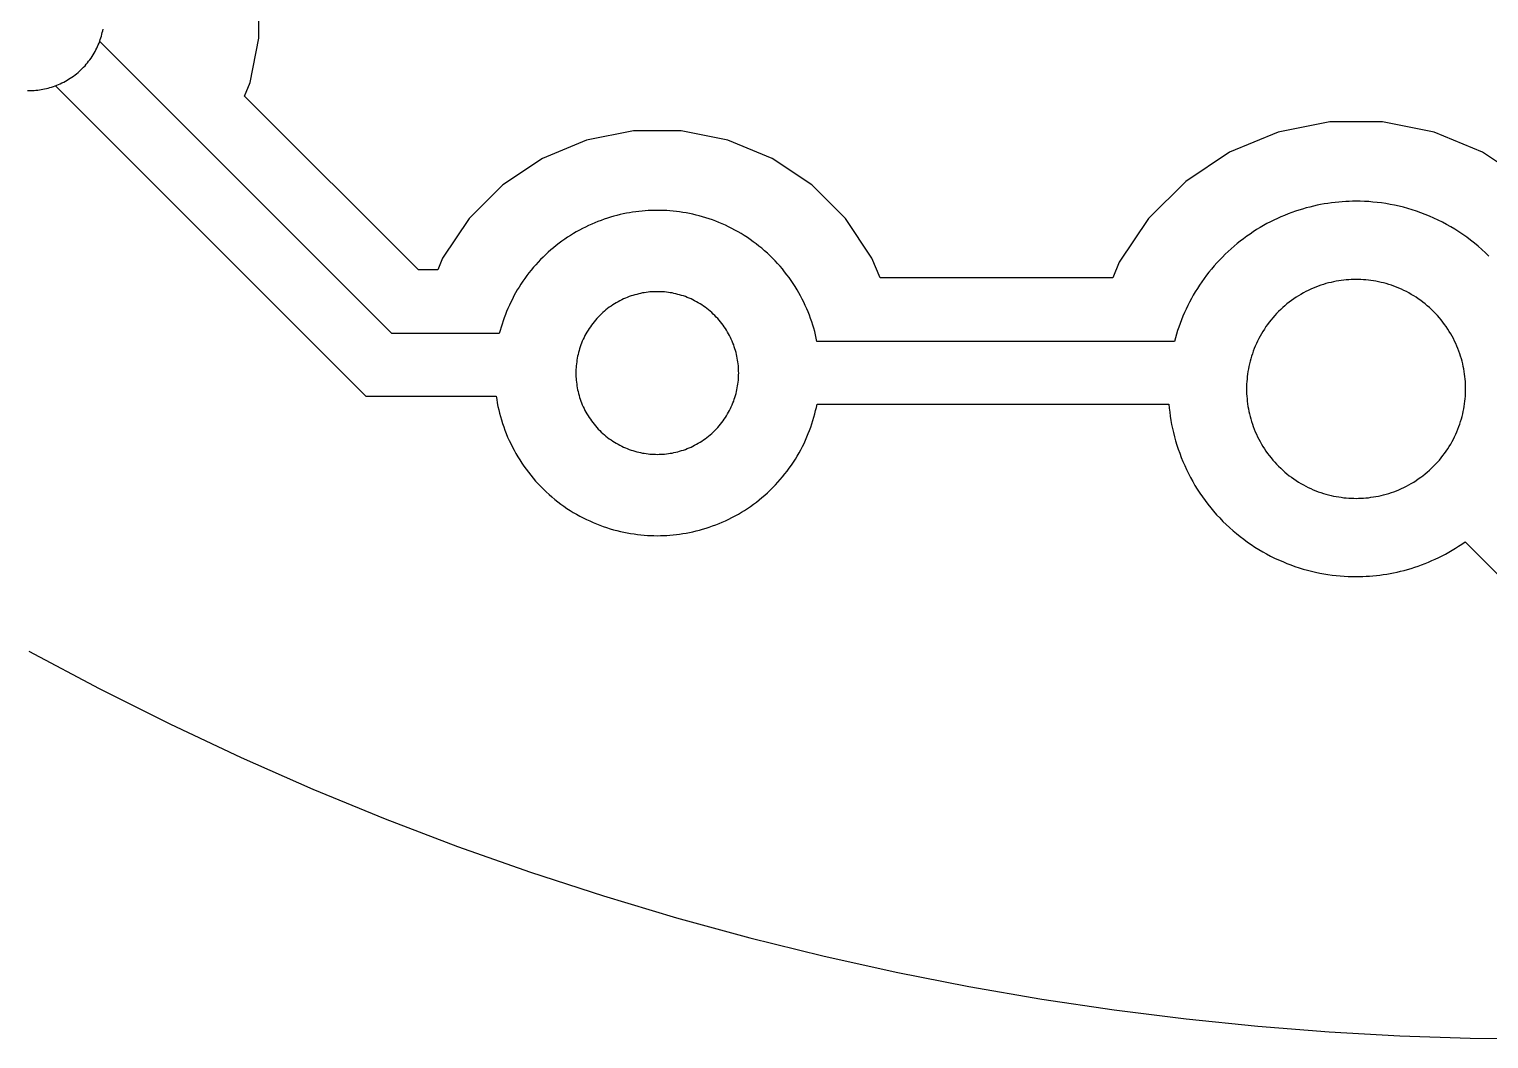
# Model space of a CAD drawing. Header units: millimetres. Extents: x 94211.7 to 94261.9, y -94261.9 to -94211.7.
# Drawn here: x 94224.73 to 94236.39, y -94261.85 to -94253.79 of the extents above; entities that cross this region are included whole.
import ezdxf

# ---------------------------------------------------------------- set-up
doc = ezdxf.new("R2010")
doc.units = ezdxf.units.MM
for name, color, linetype, true_color in [('Copper Layer', 30, 'Continuous', 0xff7f00), ('Drill holes', 5, 'Continuous', 0x0000ff), ('Outer Cut', 2, 'Continuous', 0xffff00)]:
    doc.layers.add(name, color=color, linetype=linetype, true_color=true_color)

msp = doc.modelspace()

# ---------------------------------------------------------------- linework, layer by layer
at = {"layer": 'Copper Layer'}
for points in [[(94236.203, -94257.882), (94238.087, -94259.766), (94241.474, -94259.766), (94242.947, -94258.293), (94246.856, -94258.293), (94250.64, -94254.512), (94250.64, -94252.436), (94253.788, -94249.289), (94254.581, -94249.289)], [(94226.57, -94253.857), (94226.57, -94253.495)], [(94228.49, -94256.218), (94227.631, -94256.218), (94225.298, -94253.885)], [(94226.499, -94254.211), (94226.57, -94253.857)], [(94224.944, -94254.238), (94227.424, -94256.718), (94228.465, -94256.718)], [(94226.454, -94254.32), (94226.499, -94254.211)], [(94227.844, -94255.71), (94226.454, -94254.32)], [(94235.123, -94254.526), (94234.71, -94254.608)], [(94235.543, -94254.526), (94235.123, -94254.526)], [(94235.956, -94254.608), (94235.543, -94254.526)], [(94229.187, -94254.673), (94228.835, -94254.819)], [(94229.561, -94254.599), (94229.187, -94254.673)], [(94229.942, -94254.599), (94229.561, -94254.599)], [(94230.316, -94254.673), (94229.942, -94254.599)], [(94230.668, -94254.819), (94230.316, -94254.673)], [(94234.71, -94254.608), (94234.322, -94254.769)], [(94236.344, -94254.769), (94235.956, -94254.608)], [(94228.835, -94254.819), (94228.518, -94255.031)], [(94230.985, -94255.031), (94230.668, -94254.819)], [(94234.322, -94254.769), (94233.972, -94255.002)], [(94236.694, -94255.002), (94236.344, -94254.769)], [(94228.518, -94255.031), (94228.248, -94255.3)], [(94231.254, -94255.3), (94230.985, -94255.031)], [(94233.972, -94255.002), (94233.675, -94255.3)], [(94236.394, -94255.6), (94236.366, -94255.573), (94236.337, -94255.546), (94236.308, -94255.521), (94236.278, -94255.496), (94236.248, -94255.472), (94236.217, -94255.449), (94236.186, -94255.427), (94236.154, -94255.405), (94236.121, -94255.384), (94236.089, -94255.365), (94236.055, -94255.346), (94236.022, -94255.328), (94235.988, -94255.311), (94235.954, -94255.295), (94235.92, -94255.28), (94235.885, -94255.266), (94235.85, -94255.253), (94235.816, -94255.24), (94235.781, -94255.229), (94235.746, -94255.218), (94235.711, -94255.209), (94235.676, -94255.2), (94235.641, -94255.192), (94235.606, -94255.186), (94235.571, -94255.18), (94235.537, -94255.174), (94235.502, -94255.17), (94235.468, -94255.167), (94235.434, -94255.164), (94235.4, -94255.162), (94235.366, -94255.161), (94235.333, -94255.161), (94235.305, -94255.161), (94235.278, -94255.162), (94235.25, -94255.163), (94235.222, -94255.165), (94235.194, -94255.167), (94235.165, -94255.17), (94235.137, -94255.173), (94235.108, -94255.178), (94235.079, -94255.182), (94235.05, -94255.187), (94235.022, -94255.193), (94234.993, -94255.2), (94234.964, -94255.207), (94234.935, -94255.214), (94234.906, -94255.223), (94234.877, -94255.232), (94234.848, -94255.241), (94234.819, -94255.251), (94234.79, -94255.262), (94234.762, -94255.274), (94234.733, -94255.286), (94234.705, -94255.298), (94234.677, -94255.312), (94234.649, -94255.326), (94234.621, -94255.34), (94234.593, -94255.356), (94234.566, -94255.371), (94234.539, -94255.388), (94234.512, -94255.405), (94234.486, -94255.423), (94234.46, -94255.441), (94234.434, -94255.46), (94234.408, -94255.479), (94234.383, -94255.499), (94234.359, -94255.52), (94234.335, -94255.541), (94234.311, -94255.563), (94234.288, -94255.585), (94234.265, -94255.607), (94234.243, -94255.631), (94234.221, -94255.654), (94234.199, -94255.678), (94234.179, -94255.703), (94234.158, -94255.728), (94234.139, -94255.753), (94234.12, -94255.778), (94234.101, -94255.804), (94234.083, -94255.831), (94234.066, -94255.858), (94234.049, -94255.884), (94234.033, -94255.912), (94234.018, -94255.939), (94234.003, -94255.967), (94233.989, -94255.995), (94233.975, -94256.023), (94233.962, -94256.051), (94233.95, -94256.08), (94233.938, -94256.108), (94233.927, -94256.137), (94233.917, -94256.166), (94233.907, -94256.195), (94233.898, -94256.224), (94233.89, -94256.253), (94233.882, -94256.282)], [(94231.027, -94256.282), (94231.021, -94256.255), (94231.015, -94256.229), (94231.009, -94256.203), (94231.001, -94256.176), (94230.994, -94256.15), (94230.985, -94256.124), (94230.976, -94256.098), (94230.967, -94256.072), (94230.956, -94256.046), (94230.946, -94256.02), (94230.934, -94255.994), (94230.922, -94255.968), (94230.91, -94255.943), (94230.896, -94255.918), (94230.882, -94255.893), (94230.868, -94255.868), (94230.853, -94255.843), (94230.837, -94255.819), (94230.821, -94255.795), (94230.805, -94255.771), (94230.787, -94255.748), (94230.769, -94255.725), (94230.751, -94255.702), (94230.732, -94255.68), (94230.713, -94255.658), (94230.693, -94255.637), (94230.673, -94255.616), (94230.652, -94255.596), (94230.631, -94255.576), (94230.609, -94255.556), (94230.587, -94255.537), (94230.564, -94255.519), (94230.541, -94255.501), (94230.518, -94255.484), (94230.494, -94255.467), (94230.471, -94255.451), (94230.446, -94255.435), (94230.422, -94255.42), (94230.397, -94255.405), (94230.372, -94255.391), (94230.347, -94255.378), (94230.321, -94255.365), (94230.296, -94255.353), (94230.27, -94255.341), (94230.244, -94255.331), (94230.218, -94255.32), (94230.192, -94255.31), (94230.166, -94255.301), (94230.14, -94255.293), (94230.113, -94255.285), (94230.087, -94255.278), (94230.061, -94255.271), (94230.035, -94255.265), (94230.008, -94255.259), (94229.982, -94255.254), (94229.956, -94255.25), (94229.93, -94255.246), (94229.904, -94255.243), (94229.878, -94255.24), (94229.853, -94255.238), (94229.827, -94255.236), (94229.802, -94255.235), (94229.777, -94255.234), (94229.752, -94255.234), (94229.727, -94255.234), (94229.703, -94255.234), (94229.679, -94255.236), (94229.654, -94255.237), (94229.63, -94255.239), (94229.605, -94255.242), (94229.58, -94255.245), (94229.555, -94255.249), (94229.53, -94255.253), (94229.505, -94255.257), (94229.479, -94255.262), (94229.454, -94255.268), (94229.429, -94255.274), (94229.404, -94255.281), (94229.378, -94255.288), (94229.353, -94255.296), (94229.328, -94255.305), (94229.303, -94255.314), (94229.277, -94255.323), (94229.252, -94255.333), (94229.228, -94255.344), (94229.203, -94255.355), (94229.178, -94255.367), (94229.154, -94255.379), (94229.13, -94255.392), (94229.105, -94255.405), (94229.082, -94255.419), (94229.058, -94255.434), (94229.035, -94255.449), (94229.012, -94255.465), (94228.989, -94255.481), (94228.967, -94255.497), (94228.944, -94255.514), (94228.923, -94255.532), (94228.901, -94255.55), (94228.88, -94255.569), (94228.86, -94255.588), (94228.839, -94255.607), (94228.82, -94255.627), (94228.8, -94255.647), (94228.781, -94255.668), (94228.763, -94255.689), (94228.745, -94255.711), (94228.727, -94255.733), (94228.71, -94255.755), (94228.694, -94255.777), (94228.678, -94255.8), (94228.663, -94255.823), (94228.648, -94255.847), (94228.633, -94255.87), (94228.62, -94255.894), (94228.606, -94255.918), (94228.594, -94255.943), (94228.581, -94255.967), (94228.57, -94255.992), (94228.559, -94256.017), (94228.548, -94256.042), (94228.538, -94256.067), (94228.529, -94256.092), (94228.52, -94256.117), (94228.512, -94256.142), (94228.504, -94256.167), (94228.497, -94256.193), (94228.49, -94256.218)], [(94228.248, -94255.3), (94228.037, -94255.617)], [(94231.466, -94255.617), (94231.254, -94255.3)], [(94233.675, -94255.3), (94233.441, -94255.649)], [(94228.037, -94255.617), (94227.998, -94255.71)], [(94231.531, -94255.774), (94231.466, -94255.617)], [(94227.998, -94255.71), (94227.844, -94255.71)], [(94233.441, -94255.649), (94233.389, -94255.774)], [(94233.389, -94255.774), (94231.531, -94255.774)], [(94233.882, -94256.282), (94231.027, -94256.282)], [(94228.465, -94256.718), (94228.469, -94256.745), (94228.474, -94256.772), (94228.479, -94256.8), (94228.485, -94256.827), (94228.492, -94256.854), (94228.499, -94256.882), (94228.507, -94256.909), (94228.515, -94256.936), (94228.525, -94256.964), (94228.535, -94256.991), (94228.545, -94257.018), (94228.556, -94257.045), (94228.568, -94257.072), (94228.581, -94257.098), (94228.594, -94257.125), (94228.608, -94257.151), (94228.622, -94257.177), (94228.637, -94257.203), (94228.653, -94257.228), (94228.669, -94257.254), (94228.686, -94257.278), (94228.704, -94257.303), (94228.722, -94257.327), (94228.741, -94257.351), (94228.76, -94257.374), (94228.78, -94257.397), (94228.8, -94257.419), (94228.821, -94257.441), (94228.843, -94257.463), (94228.864, -94257.484), (94228.887, -94257.504), (94228.91, -94257.524), (94228.933, -94257.544), (94228.957, -94257.562), (94228.981, -94257.581), (94229.005, -94257.598), (94229.03, -94257.615), (94229.055, -94257.632), (94229.081, -94257.647), (94229.107, -94257.662), (94229.133, -94257.677), (94229.159, -94257.691), (94229.185, -94257.704), (94229.212, -94257.716), (94229.239, -94257.728), (94229.266, -94257.739), (94229.293, -94257.75), (94229.32, -94257.76), (94229.347, -94257.769), (94229.375, -94257.778), (94229.402, -94257.786), (94229.429, -94257.793), (94229.457, -94257.8), (94229.484, -94257.806), (94229.511, -94257.811), (94229.539, -94257.816), (94229.566, -94257.82), (94229.593, -94257.824), (94229.62, -94257.827), (94229.646, -94257.829), (94229.673, -94257.831), (94229.699, -94257.833), (94229.725, -94257.833), (94229.752, -94257.834), (94229.777, -94257.833), (94229.802, -94257.833), (94229.827, -94257.831), (94229.853, -94257.83), (94229.879, -94257.827), (94229.904, -94257.825), (94229.93, -94257.821), (94229.956, -94257.817), (94229.983, -94257.813), (94230.009, -94257.808), (94230.035, -94257.802), (94230.062, -94257.796), (94230.088, -94257.789), (94230.114, -94257.782), (94230.141, -94257.774), (94230.167, -94257.765), (94230.193, -94257.756), (94230.219, -94257.746), (94230.245, -94257.736), (94230.271, -94257.725), (94230.297, -94257.714), (94230.323, -94257.701), (94230.348, -94257.688), (94230.374, -94257.675), (94230.399, -94257.661), (94230.423, -94257.646), (94230.448, -94257.631), (94230.472, -94257.616), (94230.496, -94257.599), (94230.52, -94257.582), (94230.543, -94257.565), (94230.566, -94257.547), (94230.588, -94257.528), (94230.611, -94257.509), (94230.632, -94257.49), (94230.654, -94257.47), (94230.674, -94257.449), (94230.695, -94257.428), (94230.715, -94257.407), (94230.734, -94257.385), (94230.753, -94257.362), (94230.771, -94257.34), (94230.789, -94257.317), (94230.806, -94257.293), (94230.823, -94257.27), (94230.839, -94257.246), (94230.855, -94257.221), (94230.87, -94257.197), (94230.884, -94257.172), (94230.898, -94257.147), (94230.911, -94257.121), (94230.924, -94257.096), (94230.936, -94257.07), (94230.947, -94257.044), (94230.958, -94257.018), (94230.968, -94256.992), (94230.978, -94256.966), (94230.986, -94256.94), (94230.995, -94256.913), (94231.003, -94256.887), (94231.01, -94256.861), (94231.016, -94256.834), (94231.022, -94256.808), (94231.028, -94256.782)], [(94231.028, -94256.782), (94233.838, -94256.782)], [(94233.838, -94256.782), (94233.841, -94256.814), (94233.845, -94256.846), (94233.849, -94256.879), (94233.854, -94256.912), (94233.86, -94256.944), (94233.867, -94256.977), (94233.874, -94257.01), (94233.883, -94257.043), (94233.892, -94257.076), (94233.902, -94257.109), (94233.912, -94257.142), (94233.924, -94257.175), (94233.936, -94257.208), (94233.95, -94257.241), (94233.964, -94257.273), (94233.979, -94257.305), (94233.994, -94257.337), (94234.011, -94257.369), (94234.028, -94257.401), (94234.046, -94257.432), (94234.065, -94257.463), (94234.085, -94257.493), (94234.106, -94257.523), (94234.127, -94257.552), (94234.149, -94257.581), (94234.172, -94257.61), (94234.195, -94257.638), (94234.219, -94257.666), (94234.244, -94257.692), (94234.27, -94257.719), (94234.296, -94257.744), (94234.323, -94257.769), (94234.35, -94257.794), (94234.378, -94257.817), (94234.407, -94257.84), (94234.436, -94257.862), (94234.465, -94257.884), (94234.495, -94257.905), (94234.525, -94257.924), (94234.556, -94257.944), (94234.587, -94257.962), (94234.618, -94257.979), (94234.65, -94257.996), (94234.682, -94258.012), (94234.714, -94258.027), (94234.747, -94258.041), (94234.779, -94258.055), (94234.812, -94258.067), (94234.845, -94258.079), (94234.878, -94258.09), (94234.911, -94258.1), (94234.944, -94258.109), (94234.977, -94258.118), (94235.01, -94258.125), (94235.043, -94258.132), (94235.076, -94258.138), (94235.108, -94258.144), (94235.141, -94258.148), (94235.174, -94258.152), (94235.206, -94258.155), (94235.238, -94258.158), (94235.27, -94258.159), (94235.302, -94258.16), (94235.333, -94258.161), (94235.36, -94258.16), (94235.386, -94258.16), (94235.413, -94258.158), (94235.44, -94258.157), (94235.468, -94258.155), (94235.495, -94258.152), (94235.522, -94258.149), (94235.55, -94258.145), (94235.578, -94258.14), (94235.605, -94258.136), (94235.633, -94258.13), (94235.661, -94258.124), (94235.689, -94258.118), (94235.717, -94258.111), (94235.745, -94258.103), (94235.773, -94258.095), (94235.801, -94258.086), (94235.829, -94258.076), (94235.856, -94258.066), (94235.884, -94258.056), (94235.912, -94258.044), (94235.939, -94258.033), (94235.966, -94258.02), (94235.994, -94258.007), (94236.021, -94257.994), (94236.047, -94257.98), (94236.074, -94257.965), (94236.1, -94257.949), (94236.126, -94257.934), (94236.152, -94257.917), (94236.178, -94257.9), (94236.203, -94257.882)]]:
    msp.add_lwpolyline(points, dxfattribs=at)
at = {"layer": 'Drill holes'}
msp.add_lwpolyline([(94224.722, -94254.276), (94224.735, -94254.276), (94224.748, -94254.276), (94224.762, -94254.275), (94224.775, -94254.275), (94224.789, -94254.274), (94224.803, -94254.272), (94224.816, -94254.271), (94224.83, -94254.268), (94224.844, -94254.266), (94224.858, -94254.263), (94224.872, -94254.26), (94224.886, -94254.257), (94224.9, -94254.253), (94224.914, -94254.249), (94224.928, -94254.244), (94224.942, -94254.239), (94224.956, -94254.234), (94224.97, -94254.228), (94224.983, -94254.222), (94224.997, -94254.216), (94225.011, -94254.209), (94225.024, -94254.202), (94225.037, -94254.194), (94225.05, -94254.186), (94225.063, -94254.178), (94225.076, -94254.17), (94225.089, -94254.161), (94225.101, -94254.151), (94225.113, -94254.142), (94225.125, -94254.132), (94225.137, -94254.122), (94225.148, -94254.111), (94225.159, -94254.1), (94225.17, -94254.089), (94225.181, -94254.078), (94225.191, -94254.066), (94225.201, -94254.054), (94225.21, -94254.042), (94225.22, -94254.03), (94225.229, -94254.017), (94225.237, -94254.004), (94225.245, -94253.991), (94225.253, -94253.978), (94225.261, -94253.965), (94225.268, -94253.952), (94225.275, -94253.938), (94225.281, -94253.924), (94225.287, -94253.911), (94225.293, -94253.897), (94225.298, -94253.883), (94225.303, -94253.869), (94225.308, -94253.855), (94225.312, -94253.841), (94225.316, -94253.827), (94225.319, -94253.813), (94225.322, -94253.799), (94225.325, -94253.785)], dxfattribs=at)
for points in [[(94236.208, -94256.661), (94236.208, -94256.641), (94236.207, -94256.622), (94236.206, -94256.602), (94236.204, -94256.582), (94236.202, -94256.562), (94236.2, -94256.542), (94236.197, -94256.522), (94236.193, -94256.501), (94236.189, -94256.481), (94236.185, -94256.461), (94236.18, -94256.44), (94236.174, -94256.42), (94236.168, -94256.399), (94236.161, -94256.379), (94236.154, -94256.359), (94236.147, -94256.338), (94236.138, -94256.318), (94236.129, -94256.298), (94236.12, -94256.278), (94236.11, -94256.259), (94236.1, -94256.239), (94236.089, -94256.22), (94236.077, -94256.201), (94236.065, -94256.182), (94236.053, -94256.163), (94236.04, -94256.145), (94236.026, -94256.127), (94236.012, -94256.109), (94235.998, -94256.092), (94235.983, -94256.075), (94235.968, -94256.058), (94235.952, -94256.042), (94235.935, -94256.026), (94235.919, -94256.011), (94235.902, -94255.996), (94235.885, -94255.981), (94235.867, -94255.967), (94235.849, -94255.954), (94235.83, -94255.941), (94235.812, -94255.928), (94235.793, -94255.916), (94235.774, -94255.905), (94235.754, -94255.894), (94235.735, -94255.883), (94235.715, -94255.873), (94235.695, -94255.864), (94235.675, -94255.855), (94235.655, -94255.847), (94235.635, -94255.839), (94235.615, -94255.832), (94235.594, -94255.825), (94235.574, -94255.819), (94235.553, -94255.814), (94235.533, -94255.809), (94235.513, -94255.804), (94235.492, -94255.8), (94235.472, -94255.797), (94235.452, -94255.794), (94235.432, -94255.791), (94235.412, -94255.789), (94235.392, -94255.788), (94235.372, -94255.786), (94235.352, -94255.786), (94235.333, -94255.786), (94235.314, -94255.786), (94235.294, -94255.786), (94235.274, -94255.788), (94235.254, -94255.789), (94235.234, -94255.791), (94235.214, -94255.794), (94235.194, -94255.797), (94235.174, -94255.8), (94235.153, -94255.804), (94235.133, -94255.809), (94235.113, -94255.814), (94235.092, -94255.819), (94235.072, -94255.825), (94235.051, -94255.832), (94235.031, -94255.839), (94235.011, -94255.847), (94234.991, -94255.855), (94234.971, -94255.864), (94234.951, -94255.873), (94234.931, -94255.883), (94234.912, -94255.894), (94234.892, -94255.905), (94234.873, -94255.916), (94234.854, -94255.928), (94234.836, -94255.941), (94234.817, -94255.954), (94234.799, -94255.967), (94234.781, -94255.981), (94234.764, -94255.996), (94234.747, -94256.011), (94234.731, -94256.026), (94234.714, -94256.042), (94234.698, -94256.058), (94234.683, -94256.075), (94234.668, -94256.092), (94234.654, -94256.109), (94234.64, -94256.127), (94234.626, -94256.145), (94234.613, -94256.163), (94234.601, -94256.182), (94234.589, -94256.201), (94234.577, -94256.22), (94234.566, -94256.239), (94234.556, -94256.259), (94234.546, -94256.278), (94234.537, -94256.298), (94234.528, -94256.318), (94234.519, -94256.338), (94234.512, -94256.359), (94234.505, -94256.379), (94234.498, -94256.399), (94234.492, -94256.42), (94234.486, -94256.44), (94234.481, -94256.461), (94234.477, -94256.481), (94234.473, -94256.501), (94234.469, -94256.522), (94234.466, -94256.542), (94234.464, -94256.562), (94234.462, -94256.582), (94234.46, -94256.602), (94234.459, -94256.622), (94234.458, -94256.641), (94234.458, -94256.661), (94234.458, -94256.68), (94234.459, -94256.7), (94234.46, -94256.719), (94234.462, -94256.739), (94234.464, -94256.759), (94234.466, -94256.779), (94234.469, -94256.8), (94234.473, -94256.82), (94234.477, -94256.84), (94234.481, -94256.861), (94234.486, -94256.881), (94234.492, -94256.901), (94234.498, -94256.922), (94234.505, -94256.942), (94234.512, -94256.962), (94234.519, -94256.983), (94234.528, -94257.003), (94234.537, -94257.023), (94234.546, -94257.043), (94234.556, -94257.062), (94234.566, -94257.082), (94234.577, -94257.101), (94234.589, -94257.12), (94234.601, -94257.139), (94234.613, -94257.158), (94234.626, -94257.176), (94234.64, -94257.194), (94234.654, -94257.212), (94234.668, -94257.229), (94234.683, -94257.246), (94234.698, -94257.263), (94234.714, -94257.279), (94234.731, -94257.295), (94234.747, -94257.31), (94234.764, -94257.325), (94234.781, -94257.34), (94234.799, -94257.354), (94234.817, -94257.367), (94234.836, -94257.38), (94234.854, -94257.393), (94234.873, -94257.405), (94234.892, -94257.416), (94234.912, -94257.427), (94234.931, -94257.438), (94234.951, -94257.448), (94234.971, -94257.457), (94234.991, -94257.466), (94235.011, -94257.474), (94235.031, -94257.482), (94235.051, -94257.489), (94235.072, -94257.496), (94235.092, -94257.502), (94235.113, -94257.507), (94235.133, -94257.512), (94235.153, -94257.517), (94235.174, -94257.521), (94235.194, -94257.524), (94235.214, -94257.527), (94235.234, -94257.53), (94235.254, -94257.532), (94235.274, -94257.534), (94235.294, -94257.535), (94235.314, -94257.535), (94235.333, -94257.536), (94235.352, -94257.535), (94235.372, -94257.535), (94235.392, -94257.534), (94235.412, -94257.532), (94235.432, -94257.53), (94235.452, -94257.527), (94235.472, -94257.524), (94235.492, -94257.521), (94235.513, -94257.517), (94235.533, -94257.512), (94235.553, -94257.507), (94235.574, -94257.502), (94235.594, -94257.496), (94235.615, -94257.489), (94235.635, -94257.482), (94235.655, -94257.474), (94235.675, -94257.466), (94235.695, -94257.457), (94235.715, -94257.448), (94235.735, -94257.438), (94235.754, -94257.427), (94235.774, -94257.416), (94235.793, -94257.405), (94235.812, -94257.393), (94235.83, -94257.38), (94235.849, -94257.367), (94235.867, -94257.354), (94235.885, -94257.34), (94235.902, -94257.325), (94235.919, -94257.31), (94235.935, -94257.295), (94235.952, -94257.279), (94235.968, -94257.263), (94235.983, -94257.246), (94235.998, -94257.229), (94236.012, -94257.212), (94236.026, -94257.194), (94236.04, -94257.176), (94236.053, -94257.158), (94236.065, -94257.139), (94236.077, -94257.12), (94236.089, -94257.101), (94236.1, -94257.082), (94236.11, -94257.062), (94236.12, -94257.043), (94236.129, -94257.023), (94236.138, -94257.003), (94236.147, -94256.983), (94236.154, -94256.962), (94236.161, -94256.942), (94236.168, -94256.922), (94236.174, -94256.901), (94236.18, -94256.881), (94236.185, -94256.861), (94236.189, -94256.84), (94236.193, -94256.82), (94236.197, -94256.8), (94236.2, -94256.779), (94236.202, -94256.759), (94236.204, -94256.739), (94236.206, -94256.719), (94236.207, -94256.7), (94236.208, -94256.68)], [(94230.402, -94256.534), (94230.401, -94256.519), (94230.401, -94256.505), (94230.4, -94256.49), (94230.399, -94256.475), (94230.397, -94256.46), (94230.395, -94256.445), (94230.393, -94256.43), (94230.391, -94256.415), (94230.388, -94256.4), (94230.384, -94256.385), (94230.381, -94256.37), (94230.376, -94256.355), (94230.372, -94256.34), (94230.367, -94256.324), (94230.362, -94256.309), (94230.356, -94256.294), (94230.35, -94256.279), (94230.343, -94256.264), (94230.336, -94256.25), (94230.329, -94256.235), (94230.321, -94256.22), (94230.313, -94256.206), (94230.304, -94256.192), (94230.296, -94256.178), (94230.286, -94256.164), (94230.277, -94256.15), (94230.267, -94256.137), (94230.256, -94256.124), (94230.245, -94256.111), (94230.234, -94256.098), (94230.223, -94256.086), (94230.211, -94256.074), (94230.199, -94256.062), (94230.187, -94256.051), (94230.174, -94256.04), (94230.161, -94256.029), (94230.148, -94256.019), (94230.135, -94256.008), (94230.121, -94255.999), (94230.107, -94255.99), (94230.093, -94255.981), (94230.079, -94255.972), (94230.065, -94255.964), (94230.05, -94255.956), (94230.035, -94255.949), (94230.021, -94255.942), (94230.006, -94255.935), (94229.991, -94255.929), (94229.976, -94255.923), (94229.961, -94255.918), (94229.946, -94255.913), (94229.93, -94255.909), (94229.915, -94255.905), (94229.9, -94255.901), (94229.885, -94255.897), (94229.87, -94255.894), (94229.855, -94255.892), (94229.84, -94255.89), (94229.825, -94255.888), (94229.81, -94255.886), (94229.795, -94255.885), (94229.78, -94255.884), (94229.766, -94255.884), (94229.752, -94255.884), (94229.737, -94255.884), (94229.723, -94255.884), (94229.708, -94255.885), (94229.693, -94255.886), (94229.678, -94255.888), (94229.663, -94255.89), (94229.648, -94255.892), (94229.633, -94255.894), (94229.618, -94255.897), (94229.603, -94255.901), (94229.588, -94255.905), (94229.573, -94255.909), (94229.557, -94255.913), (94229.542, -94255.918), (94229.527, -94255.923), (94229.512, -94255.929), (94229.497, -94255.935), (94229.482, -94255.942), (94229.468, -94255.949), (94229.453, -94255.956), (94229.438, -94255.964), (94229.424, -94255.972), (94229.41, -94255.981), (94229.396, -94255.99), (94229.382, -94255.999), (94229.368, -94256.008), (94229.355, -94256.019), (94229.342, -94256.029), (94229.329, -94256.04), (94229.316, -94256.051), (94229.304, -94256.062), (94229.292, -94256.074), (94229.28, -94256.086), (94229.269, -94256.098), (94229.258, -94256.111), (94229.247, -94256.124), (94229.236, -94256.137), (94229.226, -94256.15), (94229.217, -94256.164), (94229.207, -94256.178), (94229.199, -94256.192), (94229.19, -94256.206), (94229.182, -94256.22), (94229.174, -94256.235), (94229.167, -94256.25), (94229.16, -94256.264), (94229.153, -94256.279), (94229.147, -94256.294), (94229.141, -94256.309), (94229.136, -94256.324), (94229.131, -94256.34), (94229.127, -94256.355), (94229.122, -94256.37), (94229.119, -94256.385), (94229.115, -94256.4), (94229.112, -94256.415), (94229.11, -94256.43), (94229.108, -94256.445), (94229.106, -94256.46), (94229.104, -94256.475), (94229.103, -94256.49), (94229.102, -94256.505), (94229.102, -94256.519), (94229.101, -94256.534), (94229.102, -94256.548), (94229.102, -94256.563), (94229.103, -94256.577), (94229.104, -94256.592), (94229.106, -94256.607), (94229.108, -94256.622), (94229.11, -94256.637), (94229.112, -94256.652), (94229.115, -94256.667), (94229.119, -94256.682), (94229.122, -94256.697), (94229.127, -94256.712), (94229.131, -94256.728), (94229.136, -94256.743), (94229.141, -94256.758), (94229.147, -94256.773), (94229.153, -94256.788), (94229.16, -94256.803), (94229.167, -94256.817), (94229.174, -94256.832), (94229.182, -94256.847), (94229.19, -94256.861), (94229.199, -94256.875), (94229.207, -94256.889), (94229.217, -94256.903), (94229.226, -94256.917), (94229.236, -94256.93), (94229.247, -94256.943), (94229.258, -94256.956), (94229.269, -94256.969), (94229.28, -94256.981), (94229.292, -94256.993), (94229.304, -94257.005), (94229.316, -94257.016), (94229.329, -94257.027), (94229.342, -94257.038), (94229.355, -94257.049), (94229.368, -94257.059), (94229.382, -94257.068), (94229.396, -94257.078), (94229.41, -94257.087), (94229.424, -94257.095), (94229.438, -94257.103), (94229.453, -94257.111), (94229.468, -94257.118), (94229.482, -94257.125), (94229.497, -94257.132), (94229.512, -94257.138), (94229.527, -94257.144), (94229.542, -94257.149), (94229.557, -94257.154), (94229.573, -94257.158), (94229.588, -94257.163), (94229.603, -94257.166), (94229.618, -94257.17), (94229.633, -94257.173), (94229.648, -94257.175), (94229.663, -94257.178), (94229.678, -94257.179), (94229.693, -94257.181), (94229.708, -94257.182), (94229.723, -94257.183), (94229.737, -94257.183), (94229.752, -94257.184), (94229.766, -94257.183), (94229.78, -94257.183), (94229.795, -94257.182), (94229.81, -94257.181), (94229.825, -94257.179), (94229.84, -94257.178), (94229.855, -94257.175), (94229.87, -94257.173), (94229.885, -94257.17), (94229.9, -94257.166), (94229.915, -94257.163), (94229.93, -94257.158), (94229.946, -94257.154), (94229.961, -94257.149), (94229.976, -94257.144), (94229.991, -94257.138), (94230.006, -94257.132), (94230.021, -94257.125), (94230.035, -94257.118), (94230.05, -94257.111), (94230.065, -94257.103), (94230.079, -94257.095), (94230.093, -94257.087), (94230.107, -94257.078), (94230.121, -94257.068), (94230.135, -94257.059), (94230.148, -94257.049), (94230.161, -94257.038), (94230.174, -94257.027), (94230.187, -94257.016), (94230.199, -94257.005), (94230.211, -94256.993), (94230.223, -94256.981), (94230.234, -94256.969), (94230.245, -94256.956), (94230.256, -94256.943), (94230.267, -94256.93), (94230.277, -94256.917), (94230.286, -94256.903), (94230.296, -94256.889), (94230.304, -94256.875), (94230.313, -94256.861), (94230.321, -94256.847), (94230.329, -94256.832), (94230.336, -94256.817), (94230.343, -94256.803), (94230.35, -94256.788), (94230.356, -94256.773), (94230.362, -94256.758), (94230.367, -94256.743), (94230.372, -94256.728), (94230.376, -94256.712), (94230.381, -94256.697), (94230.384, -94256.682), (94230.388, -94256.667), (94230.391, -94256.652), (94230.393, -94256.637), (94230.395, -94256.622), (94230.397, -94256.607), (94230.399, -94256.592), (94230.4, -94256.577), (94230.401, -94256.563), (94230.401, -94256.548)]]:
    msp.add_lwpolyline(points, close=True, dxfattribs=at)
at = {"layer": 'Outer Cut'}
msp.add_lwpolyline([(94224.733, -94258.757), (94225.293, -94259.055), (94225.858, -94259.338), (94226.427, -94259.606), (94227.001, -94259.858), (94227.578, -94260.095), (94228.157, -94260.316), (94228.739, -94260.522), (94229.322, -94260.712), (94229.906, -94260.887), (94230.491, -94261.047), (94231.075, -94261.191), (94231.659, -94261.321), (94232.241, -94261.436), (94232.822, -94261.536), (94233.4, -94261.622), (94233.976, -94261.695), (94234.549, -94261.753), (94235.118, -94261.798), (94235.683, -94261.829), (94236.244, -94261.848), (94236.8, -94261.854)], dxfattribs=at)

doc.saveas('drawing.dxf')
